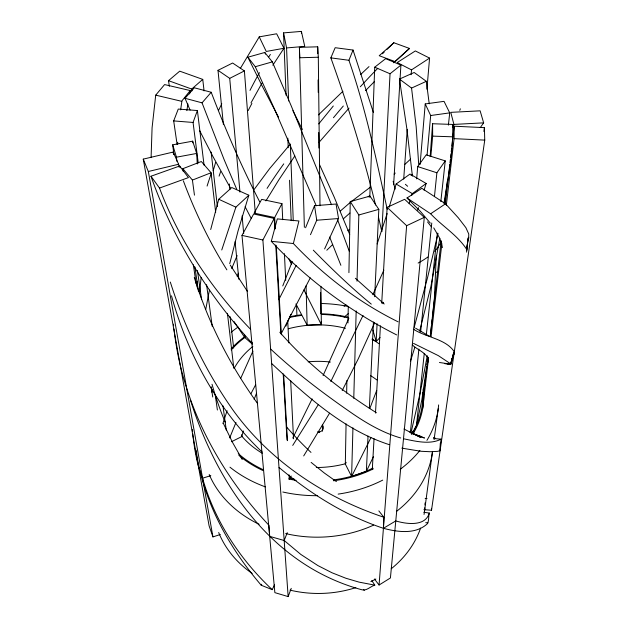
<?xml version="1.0" encoding="UTF-8"?>
<svg xmlns="http://www.w3.org/2000/svg" width="628" height="628" viewBox="0 0 628 628"><rect width="100%" height="100%" fill="white"/><g stroke="black" fill="none" stroke-linecap="round" stroke-linejoin="round"><path stroke-width="0.94" d="M446.327 205.309L454.083 138.647L454.146 126.212L484.408 127.641L484.745 140.115L431.522 510.234L423.916 509.677M197.176 287.216L197.271 281.148M467.876 239.519L466.549 252.166M440.236 443.478L440.385 450.606L437.645 451.359L429.937 451.713L420.948 451.273L401.841 448.149M373.464 456.642L366.36 471.361L351.601 476.487L345.322 464.053L346.075 423.869M346.648 393.191L346.884 380.592M347.967 322.973L348.281 306.448M348.917 272.654L350.251 201.572L370.01 196.093L378.825 209.352L374.665 296.722M436.264 255.879L434.388 298.245L430.329 336.161M431.522 510.234L431.562 508.35M352.944 427.849L351.601 476.487L370.92 437.677M353.768 398.293L356.186 310.931M357.01 281.187L358.839 214.972L350.251 201.572M378.841 510.902L383.818 517.236L383.418 528.305C397.485 532.065 415.422 534.609 427.166 523.933C429.348 520.95 428.194 516.506 429.317 513.045L423.837 512.275M369.782 197.341L374.728 67.196L385.655 58.663L400.907 65.116L393.623 184.718M366.36 471.361L368.039 436.075M369.35 408.404L373.464 322.007M377.098 323.742L376.18 341.483L372.027 339.128M381.887 231.261L390.043 73.766L400.907 65.116M372.286 469.65L374.037 438.697M375.489 413.091L380.427 325.83M381.714 303.159L387.138 207.358L404.62 199.304L424.285 217.367L390.42 577.972L379.069 585.021L374.445 579.008M403.702 179.121L407.25 129.36M411.152 74.701L411.497 69.889L429.576 58.09L415.336 50.939L397.226 62.549L411.497 69.889M443.949 203.425C448.078 177.292 453.479 150.987 452.67 124.438L432.598 123.74L430.172 156.592M449.593 364.02L450.841 364.114L454.397 352.002C446.084 338.704 425.494 337.377 413.365 329.119M379.069 585.021L406.63 225.695L387.138 207.358M432.598 123.74L432.661 136.119L430.808 156.647M434.34 438.572L441.068 439.184L439.906 450.197M416.67 178.886L417.691 166.585L426.224 154.849L445.252 160.886L440.817 201.612M452.45 127.044L452.67 124.438M199.406 293.433L201.133 277.615M420.085 164.465L425.235 103.934L444.051 101.351L449.719 112.875L448.392 125.121M426.914 89.2L429.576 58.09M427.071 155.171L430.675 115.521L425.235 103.934M429.317 513.045C425.399 526.829 406.308 524.105 395.781 520.918L383.418 528.305C344.945 515.51 309.996 493.412 279.06 467.483M410.367 432.59L418.9 349.019M420.634 331.984L431.758 223.019M434.466 196.431L436.884 172.771L445.252 160.886M427.236 361.846L427.762 356.955M411.733 434.199L416.364 426.192L424.285 353.423M426.239 335.485L437.378 233.169M446.861 185.205L447.285 181.351M422.942 400.805L423.162 398.913M423.594 395.122L427.888 357.285M430.243 336.553L431.412 326.277M431.742 323.357L432.19 319.464M432.409 317.517L441.146 240.634M445.283 204.21L449.789 164.512M450.017 162.566L450.347 159.645M450.566 157.691L451.006 153.797M451.226 151.874L451.658 148.075M451.877 146.167L454.146 126.212M446.751 186.163L444.703 203.315M422.715 408.381L428.61 357.709M431.067 336.608L441.877 243.601M426.687 366.705L421.875 399.651L416.364 426.192M467.844 239.582L466.792 250.439M424.387 512.134L432.394 452.301M434.089 439.663L438.25 408.561M205.756 309.337L209.438 290.12M467.224 248.814L467.491 246.898M468.582 239.244L468.849 237.329M483.866 131.44L484.408 127.641M189.625 93.91L190.237 90.565L164.591 84.576L155.713 95.15L152.078 127.814L151.089 157.628M186.846 110.63L187.898 103.942M439.781 238.42L430.981 286.07L419.63 331.199M468.543 237.4L466.588 249.245C457.459 235.131 442.081 226.033 430.643 213.779L407.007 198.001L421.875 188.322L445.527 203.802L458.307 217.806L465.89 227.674L468.747 233.985L468.724 236.772L467.585 239.197M427.299 355.707L420.218 392.657L410.932 433.116M438.03 233.326L427.637 277.286L414.197 327.353M229.738 263.658L238.028 231.018L248.829 195.23L231.779 187.521L218.748 199.264L210.702 229.526M398.089 321.819C358.737 302.437 323.483 275.315 293.37 243.523L298.928 220.985L277.309 218.889L271.296 241.325C307.202 279.554 349.867 311.245 396.661 334.912M450.841 364.114L453.432 353.705L450.833 364.044L454.397 352.002M213.214 170.73L215.608 162.432M231.489 441.727L241.764 436.593L243.389 430.949M222.893 423.515L227.093 410.759M424.073 190.198L426.161 183.47L410.013 174.058L396.142 184.028L389.14 207.24M441.068 439.184C429.748 444.962 415.281 441.186 403.443 438.744M414.841 347.292L410.398 361.328M411.787 195.308L412.313 193.62L426.161 183.47M248.829 195.23L235.893 207.154L221.755 249.975M387.154 213.567L377.13 243.97M409.142 203.692L410.217 200.356M417.667 210.137L418.476 207.656M229.66 437.912L235.971 422.479M219.086 176.154L220.601 171.719M198.22 162.903L193.063 122.452L197.388 110.552L178.258 109.06L173.689 120.914L177.096 144.377M376.69 390.475L369.845 408.404M274.805 228.843L274.201 218.403L253.665 214.007L241.984 235.398L274.86 592.636L288.15 596.6L291.243 588.358M254.144 399.416L256.452 393.379M282.765 285.936L292.248 261.538M231.701 268.501L237.141 255.588M371.831 580.555L374.806 585.147L359.09 582.132L345.855 578.239L332.008 572.767L317.839 565.545L300.796 554.406L284.178 540.504L287.263 532.654M387.209 209.289C376.329 159.174 365.692 108.84 348.925 60.288L353.038 50.052L335.156 47.704L330.846 57.87C348.21 106.124 363.408 155.179 375.56 205.003M305.577 227.76L314.526 205.694L336.043 204.037L338.563 218.528L324.613 248.924M289.469 475.749L289.626 478.567L290.324 476.856M237.141 276.265L238.397 273.204M382.813 303.677L383.378 302.319M290.921 314.29L285.866 326.183M314.526 205.694L316.74 220.224L310.483 234.699M348.862 318.153L323.09 375.536M383.857 270.142L372.836 294.705M374.649 322.831L358.258 358.839L342.213 390.514M240.807 378.142L252.919 351.115M312.116 398.866L292.789 438.061M218.654 110.198L221.77 103.753M363.023 315.46L330.823 381.494M274.569 584.754L272.199 589.653L261.232 585.241L261.703 584.252M345.322 464.053L346.154 462.318M296.126 265.463L278.816 299.619M310.279 277.906L281.375 333.327M255.572 384.878L250.933 393.725M288.15 596.6L262.889 239.99L274.201 218.403M274.664 217.524L281.948 203.637L261.664 199.366L254.144 213.127L274.664 217.524L275.315 228.835M250.996 102.89L261.962 83.139M453.071 125.945L453.911 124.415L450.771 112.357L480.13 110.826L483.646 122.853L480.247 127.633M240.265 68.585L259.238 36.864L276.658 33.779L283.95 48.278L272.842 65.21M441.602 241.686L437.857 247.22M318.208 404.762L292.726 445.417M329.574 413.177L303.701 455.928M265.911 200.897L279.013 179.561L294.83 155.972M289.626 478.567L291.18 476.04M253.594 190.213L269.553 168.72L289.233 145.429M318.726 123.928L333.295 105.999M190.237 90.565L181.586 101.289L155.713 95.15M318.898 142.501L349.003 108.149M426.883 364.342C432.849 355.103 417.228 350.173 412.337 344.882M236.725 189.279L224.165 159.724L202.043 102.843L211.204 92.261L194.303 87.794L185.001 98.274L190.072 110.065M365.567 90.613L374.398 81.577M380.066 337.534L376.18 341.483L372.851 329.967M318.467 114.877L342.943 91.248M393.709 62.808L409.503 48.442L393.842 42.751L387.052 49.353M326.811 250.211L332.667 244.559M382.46 53.773L384.187 52.116M368.997 66.599L360.668 74.489M410.539 159.143L404.848 164.395M411.057 175.526L412.345 174.333M409.503 48.442L395.012 61.575L379.226 55.719L393.842 42.751M340.423 210.961L350.141 202.538M343.367 218.834L349.898 213.033M394.101 174.082L395.24 173.069M368.165 196.933L369.382 195.865M349.506 229.322L347.865 230.759M191.925 90.95L191.689 89.066L202.75 79.387L179.718 71.16L168.524 80.659L169.332 86.287M344.136 317.148L348.556 313.419M351.036 201.792L370.3 187.215M430.643 213.779L445.527 203.802M344.105 306.291L346.122 305.012M453.667 352.755L454.02 352.544L450.739 363.926L454.264 352.3L450.559 363.769L438.344 355.644L413.491 343.367M244.402 70.917L232.635 63.02L217.994 70.328L229.715 78.359L244.402 70.917L255.282 213.025M190.59 400.609C211.824 467.271 250.635 532.623 312.273 568.929C327.855 578.043 344.623 585.17 362.066 589.825C366.611 591.129 370.504 586.301 374.806 585.147M437.92 271.5L435.432 272.717M406.63 225.695L424.285 217.367M426.334 81.334L414.166 72.487L399.455 79.089L411.552 88.069L426.334 81.334L429.222 103.816M211.063 172.747L201.36 161.522L182.866 168.689L192.419 180.079L211.063 172.747L215.679 212.374M150.979 176.233L159.504 188.07L188.439 177.598L179.655 166.004L150.979 176.233C172.637 238.075 207.742 294.877 252.001 343.076M179.035 167.095L178.619 164.253L173.195 152.054L143.255 159.127L209.108 525.864L212.939 536.901L220.31 534.499M192.702 433.775C194.468 448.855 196.737 464.084 202.561 478.206L210.812 475.632M272.332 61.882L264.788 52.477L247.879 57.211L255.282 66.717L272.332 61.882L291.204 105.842L331.474 204.704M358.839 214.972L378.825 209.352M143.255 159.127L148.326 171.499L178.619 164.253M196.682 153.444L192.67 141.182L172.692 144.825L176.46 157.181L196.682 153.444L197.286 163.971M283.95 48.278L266.248 51.457L259.238 36.864M430.675 115.521L449.719 112.875M283.542 32.892L286.58 47.932L304.753 46.394L301.401 31.4L283.542 32.892L286.085 95.275M316.74 220.224L338.563 218.528M453.911 124.415L483.646 122.853M295.929 303.928L307.147 325.155L321.355 324.7L320.916 286.305M304.368 227.312L299.399 47.335L317.697 46.817L318.31 57.227L319.997 205.788M318.31 57.227L299.799 57.752L299.399 47.335M432.661 136.119L452.992 136.833M454.083 138.647L484.745 140.115M433.469 438.109L435.424 438.242M425.156 498.428L427.04 498.561M173.689 120.914L193.063 122.452M450.017 364.083L444.491 363.549L449.091 363.942L447.081 363.643M271.296 241.325L293.37 243.523M425.745 522.645L427.966 522.936M330.846 57.87L348.925 60.288M433.76 437.622L434.702 437.747M439.459 362.489L450.355 364.13M241.984 235.398L262.889 239.99M317.886 431.585L319.534 432.009L319.542 432.543M318.019 432.158L318.828 432.37M185.001 98.274L202.043 102.843M284.178 540.504L269.679 536.359L268.957 525.291C218.497 471.534 182.018 402.862 173.995 328.978M416.6 435.071L421.043 436.413M400.719 437.983C381.604 432.449 364.428 422.032 348.281 410.657C321.104 391.739 294.705 371.603 270.535 348.933M417.691 166.585L436.884 172.771M389.179 444.632C343.108 429.693 306.48 396.001 271.806 363.659M383.818 517.236C324.849 497.502 270.393 461.604 233.616 410.947C205.796 371.76 184.773 327.84 170.321 282.066M416.584 435.173L424.481 438.014L411.662 432.975L403.93 428.987M168.524 80.659L191.689 89.066M374.728 67.196L390.043 73.766M218.748 199.264L235.893 207.154M409.746 432.009L420.721 437.449L411.662 432.975L414.119 434.191M415.587 328.201L429.474 336.278M396.142 184.028L412.313 193.62M376.408 412.753C340.784 390.428 307.587 363.965 279.829 332.259M336.396 481.582L324.315 473.01L311.127 462.404M384.203 304.007L355.362 278.29M234.063 321.567L244.637 337.377L252.37 344.16M407.007 198.001L420.179 211.149L430.282 223.081M272.199 589.653C239.92 559.36 214.674 520.981 202.561 478.206M262.143 452.05C217.877 409.864 187.623 354.498 171.507 295.827M250.541 329.276C211.346 288.794 179.318 240.964 159.504 188.07M261.232 585.241C228.561 547.051 202.711 500.469 196.132 450.143M257.637 403.623C230.021 365.276 208.229 322.619 194.272 277.435M247.589 291.604L230.233 265.079M433.752 227.87L439.804 238.373L442.465 247.581M363.612 589.457L364.216 590.383M251.333 341.608L252.299 343.131M289.681 260.125L291.871 263.713M242.243 459.531L232.509 442.371L223.34 423.358M230.272 187.741L213.135 156.89L199.735 130.82M278.51 117.114L262.135 85.95L247.879 57.211M251.224 218.45L245.108 206.691M259.694 201.824C241.372 166.302 225.476 129.572 211.204 92.261M292.891 110.661L302.296 129.454M288.747 258.61L291.463 264.192M303.928 289.916L321.355 324.7L321.214 321.85M319.668 164.952L334.088 196.847L349.71 234.44M255.282 66.717L274.617 109.358L316.269 205.827M264.788 52.477L265.542 54.126M329.661 237.039L340.878 265.299M337.621 219.839L349.301 251.357M179.655 166.004L180.26 167.739M353.038 50.052L373.346 112.334M393.159 181.335L395.145 189.122M378.48 217.155L381.8 231.551M148.326 171.499L212.939 536.901M399.455 79.089L406.968 129.501L412.408 176.123M173.195 152.054L173.493 153.993M193.353 264.812L196.132 283.778M211.22 386.762L212.727 397.014M173.909 154.606L172.692 144.825M411.552 88.069L416.168 126.613L418.688 164.214M194.9 266.939L198.448 291.392M182.866 168.689L183.266 171.507M197.435 270.519L201.604 299.658M215.223 394.855L217.39 410.013M192.419 180.079L194.46 195.151M206.573 284.657L212.209 326.301M222.971 405.814L226.261 430.078M197.388 110.552L204.069 165.18M227.422 313.325L233.789 368.016M241.544 434.678L241.764 436.593M202.75 79.387L204.076 90.911M211.118 152.07L217.382 206.588M230.044 316.583L233.663 348.061M217.994 70.328L223.411 124.65M229.33 183.957L229.895 189.632M235.084 241.662L238.828 279.217M244.355 334.598L244.637 337.377M192.294 429.521L192.458 431.224M173.516 324.15L173.666 325.759M229.715 78.359L239.967 192.121M242.102 215.906L243.695 233.592M176.46 157.181L176.829 161.27M192.67 141.182L192.796 142.823M276.289 245.807L281.383 334.748M283.675 374.728L287.459 440.668M275.739 244.975L280.865 333.641M283.197 373.864L287.02 440.032M289.037 474.815L289.304 479.533M281.948 203.637L282.733 219.674M284.413 253.696L285.724 280.355M287.734 321.112L288.809 342.864M290.662 380.513L293.535 438.846M287.836 138.152L288.221 147.682M289.547 180.236L291.196 220.648M286.58 47.932L288.629 100.975M290.293 143.969L293.26 220.781M296.518 304.973L296.918 315.397M306.064 285.85L307.147 325.155M301.401 31.4L301.448 33.331M322.454 431.224L322.384 424.889A5.754 4.663 -1 0 1 319.534 432.009M317.697 46.817L317.776 53.608M318.09 79.889L318.231 92.473M318.71 132.516L318.891 148.012M320.594 292.554L320.837 313.309M425.03 502.989A106.046 90.879 -1 0 1 424.983 504.928M424.818 507.848A106.046 90.879 -1 0 1 424.049 514.458M420.611 528.077A106.046 90.879 -1 0 1 391.244 568.756M375.842 579.024A106.046 90.879 -1 0 1 370.842 581.606M355.848 587.62A106.046 90.879 -1 0 1 290.01 590.132M252.205 573.474A106.046 90.879 -1 0 1 218.693 532.528M432.511 451.383A115.097 94.145 -1 0 1 396.433 511.443M373.503 525.165A115.097 94.145 -1 0 1 285.654 533.588M259.121 524.294A115.097 94.145 -1 0 1 209.21 474.509M333.452 117.734A481.495 164.544 -62.9 0 1 343.32 105.999M360.315 86.774A481.495 164.544 -62.9 0 1 377.766 68.342M267.065 188.376A469.038 276.563 -77.8 0 1 283.762 163.853M460.355 108.825A448.69 100.009 -22.8 0 1 459.767 110.355M405.382 184.294A391.848 84.702 21 0 1 407.635 186.273M438.305 247.024A397.312 93.486 5.6 0 1 434.655 251.247M427.849 257.017A397.312 93.486 5.6 0 1 418.138 263.038M427.535 221.927A488.584 81.883 26.3 0 1 431.31 226.818M371.289 304.125A354.168 54.926 52.6 0 1 313.317 250.164M226.873 269.836A348.03 218.324 77.7 0 1 183.345 180.786M177.638 143.977A381.479 354.255 -56 0 1 177.716 142.273M180.66 109.876A381.479 354.255 -56 0 1 181.892 101.304M310.986 452.403A296.871 126.047 67 0 1 286.651 427.056M249.983 90.408A432.182 402.328 85.2 0 1 259.458 72.667M268.87 56.795A432.182 402.328 85.2 0 1 270.354 54.44M207.091 186.076A414.927 397.744 20.2 0 1 211.298 173.391M248.17 110.599A607.417 571.394 65.2 0 1 251.899 103.432M225.185 422.071A308.277 250.234 -77.3 0 1 212.021 384.257M438.634 404.919A121.706 96.092 -1 0 1 426.922 440.393M419.912 450.433A121.706 96.092 -1 0 1 400.201 469.304M382.719 480.122A121.706 96.092 -1 0 1 338.147 494.11M317.666 495.68A121.706 96.092 -1 0 1 282.836 492.007M265.401 486.888A121.706 96.092 -1 0 1 229.958 467.177M231.198 332.149A121.706 96.092 -1 0 1 238.145 327.031M321.261 303.512A121.706 96.092 -1 0 1 348.603 306.535M423.178 388.952A106.532 84.05 -1 0 1 413.632 432.81M373.346 468.849A106.532 84.05 -1 0 1 333.46 480.773M296.204 480.365A106.532 84.05 -1 0 1 288.801 479.023M262.92 470.521A106.532 84.05 -1 0 1 238.868 455.339M231.088 348.854A106.532 84.05 -1 0 1 245.305 336.231M289.375 316.85A106.532 84.05 -1 0 1 301.102 314.816M320.775 313.78A106.532 84.05 -1 0 1 348.069 317.164M415.665 426.679A101.045 80.463 -1 0 1 413.059 433.94M422.581 392.594A105.583 83.304 -1 0 1 411.74 434.089M372.812 468.127A105.583 83.304 -1 0 1 333.303 479.925M294.532 479.227A105.583 83.304 -1 0 1 289.068 478.198M263.43 469.783A105.583 83.304 -1 0 1 238.248 453.581M211.856 392.319A105.583 83.304 -1 0 1 212.162 389.611M231.19 349.914A105.583 83.304 -1 0 1 245.171 337.244M289.602 317.47A105.583 83.304 -1 0 1 301.236 315.46M321.685 314.447A105.583 83.304 -1 0 1 347.81 317.792M308.144 361.838A86.483 70.179 -1 0 1 330.391 362.026M370.559 375.638A86.483 70.179 -1 0 1 376.894 379.971M345.69 463.668A90.448 71.309 -1 0 1 316.284 467.507M262.229 453.235A90.448 71.309 -1 0 1 241.529 435.84M234.142 368.385A90.448 71.309 -1 0 1 252.817 346.475M288.299 328.782A90.448 71.309 -1 0 1 345.479 328.279M372.278 339.301A90.448 71.309 -1 0 1 378.888 343.681M413.412 430.47A100.111 79.717 -1 0 1 412.156 433.65"/></g></svg>
